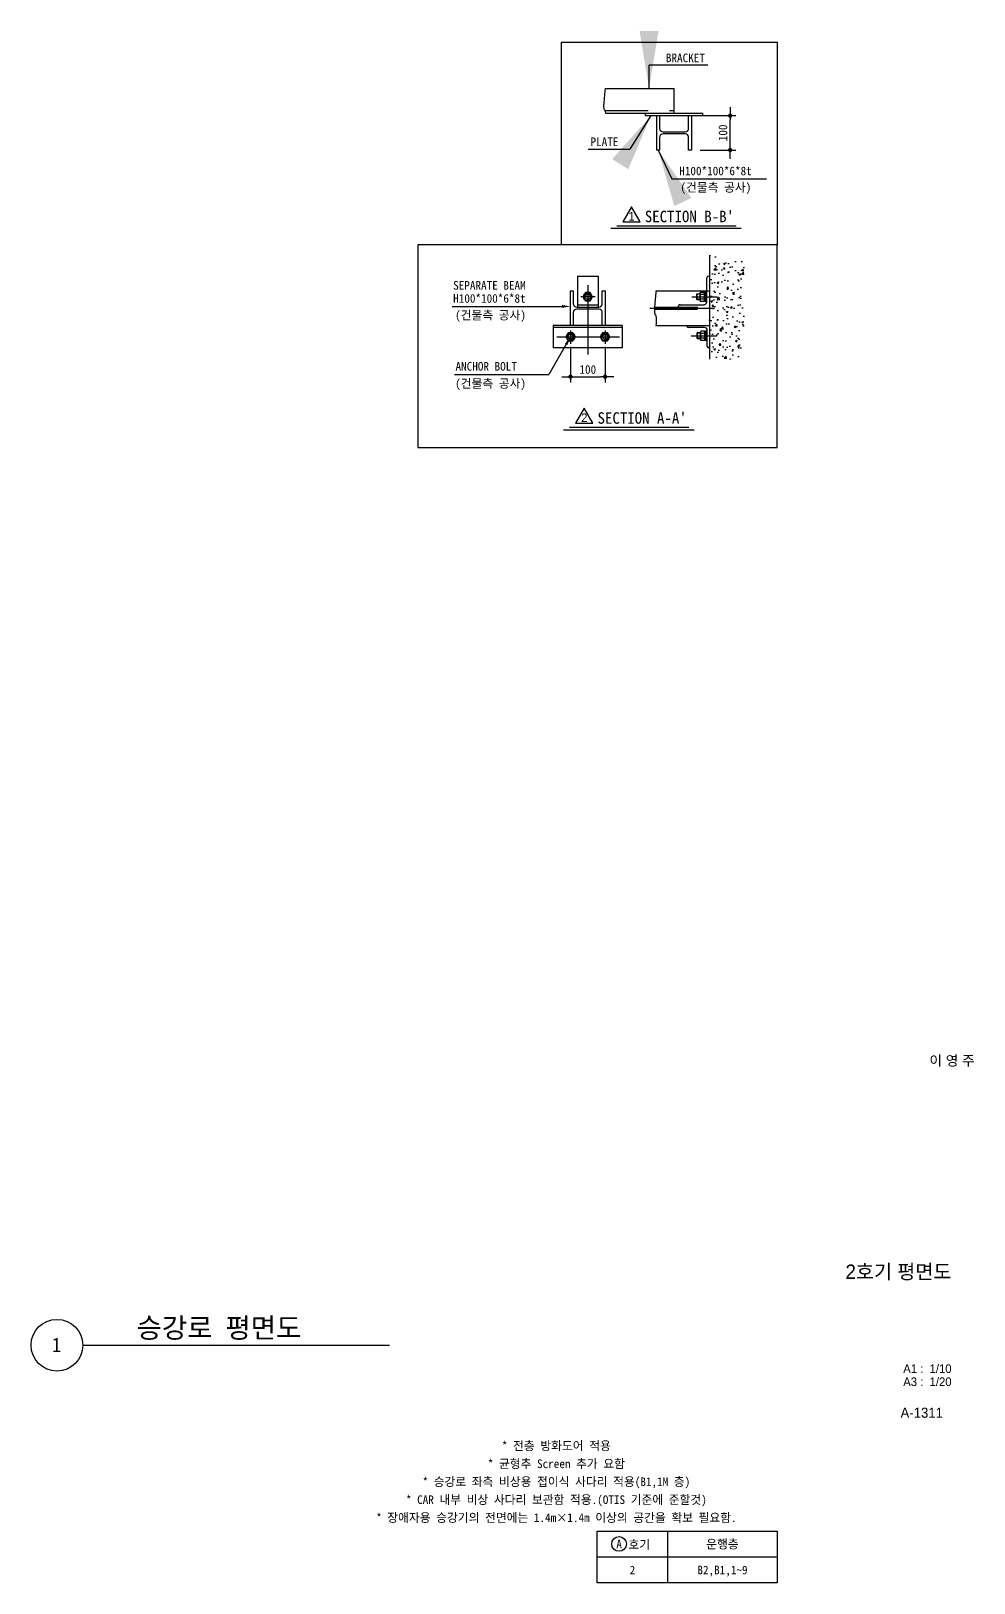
# Model space of a CAD drawing. Extents: x -9109 to 174251, y 57759 to 115528.
# Drawn here: x 79291 to 82570, y 110100 to 115500 of the extents above; entities that cross this region are included whole.
import ezdxf
from ezdxf.enums import TextEntityAlignment as Align

# ---------------------------------------------------------------- set-up
doc = ezdxf.new("R2010")
doc.units = 0
doc.header["$LTSCALE"] = 600
doc.header["$MEASUREMENT"] = 0
doc.linetypes.add('CENTER', pattern=[2, 1.25, -0.25, 0.25, -0.25])
doc.linetypes.add('HIDDEN', pattern=[0.375, 0.25, -0.125])
doc.layers.get('0').update_dxf_attribs({"linetype": 'CONTINUOUS'})
for name, color, linetype in [('1', 3, 'CONTINUOUS'), ('2', 4, 'HIDDEN'), ('3', 1, 'CENTER'), ('A-BORD-TEXT', 3, 'CONTINUOUS'), ('A-DIMS', 7, 'CONTINUOUS'), ('CENTER', 1, 'CENTER')]:
    doc.layers.add(name, color=color, linetype=linetype)
for name, color, linetype, lineweight in [('A-MKXS-TEXT1', 3, 'CONTINUOUS', 25), ('A-XXXX-SYMB', 7, 'CONTINUOUS', 25), ('A-XXXX-TABL', 7, 'CONTINUOUS', 25), ('A-XXXX-TXT1', 3, 'CONTINUOUS', 25)]:
    doc.layers.add(name, color=color, linetype=linetype, lineweight=lineweight)
doc.styles.add('HY울릉도L', font='')
doc.styles.add('OTIS', font='')
doc.styles.add('굴림', font='')
doc.styles.add('돋움', font='')
doc.styles.add('돋움체', font='')
doc.styles.add('맑은고딕', font='')
doc.styles.get('HY울릉도L').set_extended_font_data('Dotum')
doc.styles.get('OTIS').set_extended_font_data('Dotum')
doc.styles.get('굴림').set_extended_font_data('Dotum')
doc.styles.get('돋움').set_extended_font_data('DotumChe')
doc.styles.get('돋움체').set_extended_font_data('DotumChe')
doc.styles.get('맑은고딕').set_extended_font_data('Dotum')
doc.dimstyles.new('CDIM', dxfattribs={"dimtxt": 3, "dimasz": 1.5, "dimexe": 2, "dimexo": 1, "dimgap": 1, "dimtad": 1, "dimdec": 0, "dimrnd": 0.5, "dimzin": 0, "dimdsep": 32, "dimlunit": 6, "dimtxsty": 'HY울릉도L', "dimblk1": '_CIDOT', "dimblk2": '_CIDOT', "dimsah": 1, "dimcen": 5.5, "dimclrd": 2, "dimclre": 2, "dimclrt": 7, "dimadec": 0, "dimazin": 0, "dimtfac": 1, "dimtdec": 0, "dimtix": 1, "dimtmove": 2, "dimatfit": 1, "dimldrblk": '_CIDOT', "dimfxl": 1, "dimtolj": 1, "dimtzin": 0, "dimlwd": -1, "dimarcsym": 0})
doc.dimstyles.new('OTIS', dxfattribs={"dimscale": 100, "dimtxt": 2.25, "dimasz": 2, "dimexe": 0.8, "dimexo": 0.8, "dimgap": 0.7, "dimtad": 1, "dimdsep": 46, "dimtxsty": '굴림', "dimblk": 'DOT', "dimcen": 0, "dimclrd": 3, "dimclre": 3, "dimclrt": 3, "dimadec": 0, "dimazin": 0, "dimtfac": 1, "dimtmove": 0, "dimatfit": 3, "dimfxl": 1, "dimtolj": 1, "dimarcsym": 0})

# ---------------------------------------------------------------- blocks, each defined once
blk = doc.blocks.new('_CIDOT')
at = {"color": 0, "linetype": 'ByBlock'}
blk.add_line((2, 0), (-1, 0), dxfattribs=at)
at = {"color": 0, "linetype": 'ByBlock', "const_width": 0.5}
blk.add_lwpolyline([(-0.25, 0, 1), (0.25, 0, 1)], format="xyb", close=True, dxfattribs=at)
blk = doc.blocks.new('*D989')
at = {"layer": 'A-DIMS', "lineweight": -2, "transparency": 16777216}
for p, q in [((81617.5, 115206), (81742.1, 115206)), ((81617.5, 115086), (81742.1, 115086))]:
    blk.add_line(p, q, dxfattribs=at)
at = {"layer": 'A-DIMS', "transparency": 16777216}
blk.add_line((81722.1, 115101), (81722.1, 115191), dxfattribs=at)
at = {"layer": 'A-DIMS', "transparency": 16777216, "xscale": 15, "yscale": 15, "zscale": 15}
for p, rotation in [((81722.1, 115206), 90), ((81722.1, 115086), 270)]:
    blk.add_blockref('_CIDOT', p, dxfattribs=dict(at, rotation=rotation))
at = {"layer": 'A-DIMS', "color": 3, "transparency": 16777216, "insert": (81697.1, 115146), "char_height": 30, "attachment_point": 5, "rotation": 90, "style": '돋움'}
blk.add_mtext('\\A1;100', dxfattribs=at)
blk = doc.blocks.new('*D990')
at = {"layer": 'A-DIMS', "lineweight": -2, "transparency": 16777216}
for p, q in [((81166.9, 114401.9), (81166.9, 114277.4)), ((81286.9, 114401.9), (81286.9, 114277.4))]:
    blk.add_line(p, q, dxfattribs=at)
at = {"layer": 'A-DIMS', "transparency": 16777216}
blk.add_line((81181.9, 114297.4), (81271.9, 114297.4), dxfattribs=at)
at = {"layer": 'A-DIMS', "transparency": 16777216, "xscale": 15, "yscale": 15, "zscale": 15, "rotation": 180}
blk.add_blockref('_CIDOT', (81166.9, 114297.4), dxfattribs=at)
at = {"layer": 'A-DIMS', "transparency": 16777216, "xscale": 15, "yscale": 15, "zscale": 15}
blk.add_blockref('_CIDOT', (81286.9, 114297.4), dxfattribs=at)
at = {"layer": 'A-DIMS', "color": 3, "transparency": 16777216, "insert": (81226.9, 114322.4), "char_height": 30, "attachment_point": 5, "style": '돋움'}
blk.add_mtext('\\A1;100', dxfattribs=at)

msp = doc.modelspace()

# ---------------------------------------------------------------- hatches: boundary and pattern name
at = {"layer": '1'}
h = msp.add_hatch(dxfattribs=at)
h.set_pattern_fill('AR-CONC', color=3, scale=9, style=0)
h.set_pattern_definition([(50, (74147.65, 113601.31), (64.5534, -5.6477), [6.75, -74.25]), (355, (74147.65, 113601.31), (-12.4876, 67.6973), [5.4, -59.4]), (100.4514, (74153.03, 113600.84), (52.06584, 62.04956), [5.7366, -63.1028]), (46.1842, (74147.65, 113619.31), (96.0517, -14.8967), [10.125, -111.375]), (96.6356, (74155.66, 113618.07), (84.1196, 87.6706), [8.6049, -94.6542]), (351.1842, (74147.65, 113619.31), (84.1196, 87.6707), [8.1, -89.1]), (21, (74156.65, 113614.81), (53.72163, -36.2357), [6.75, -74.25]), (326, (74156.65, 113614.81), (21.8984, 65.2635), [5.4, -59.4]), (71.4514, (74161.13, 113611.79), (75.62004, 29.02774), [5.7366, -63.1028]), (37.5, (74147.652, 113601.31), (1.09439, 29.96045), [0, -58.68, 0, -60.3, 0, -59.625]), (7.5, (74147.652, 113601.31), (23.67626, 35.49705), [0, -34.38, 0, -57.33, 0, -22.725]), (327.5, (74127.582, 113601.31), (48.04402, -2.02994), [0, -22.5, 0, -70.2, 0, -93.15]), (317.5, (74118.582, 113601.31), (52.48676, 9.00945), [0, -29.25, 0, -46.62, 0, -66.15])])
h.paths.add_polyline_path([(81769.7, 114719), (81649.7, 114719), (81649.7, 114358), (81769.7, 114358)])

# ---------------------------------------------------------------- linework, layer by layer
for p, q in [((81286.8, 115300.4), (81527.2, 115300.4)), ((81527.2, 115215), (81527.2, 115300.4)), ((81288.1, 115215), (81527.2, 115215)), ((81427.2, 115206), (81427.2, 115215)), ((81427.2, 115215), (81627.2, 115215)), ((81427.2, 115206), (81627.2, 115206)), ((81627.2, 115206), (81627.2, 115215)), ((81649.7, 114719), (81649.7, 114358)), ((81190.9, 114647.6), (81262.9, 114647.6)), ((81190.9, 114647.6), (81190.9, 114539.6)), ((81262.9, 114647.6), (81262.9, 114539.6)), ((81641.3, 114596), (81641.3, 114641.6)), ((81647.3, 114647.6), (81649.7, 114647.6)), ((81649.7, 114647.6), (81649.7, 114539.6)), ((81464.2, 114596), (81649.7, 114596)), ((81262.9, 114546.8), (81190.9, 114546.8)), ((81346.9, 114476), (81106.9, 114476)), ((81106.9, 114476), (81106.9, 114398)), ((81346.9, 114468.8), (81106.9, 114468.8)), ((81346.9, 114476), (81346.9, 114398)), ((81463.9, 114476), (81649.7, 114476)), ((81571.7, 114473.6), (81571.7, 114476)), ((81632.3, 114468.8), (81576.5, 114468.8)), ((81607.5, 114449.6), (81606.5, 114448.6)), ((81618.5, 114448.6), (81606.5, 114448.6)), ((81606.5, 114448.6), (81606.5, 114431.3)), ((81618.5, 114449.6), (81607.5, 114449.6)), ((81607.5, 114449.6), (81607.5, 114430.4)), ((81618.5, 114427.5), (81618.5, 114452.4)), ((81619.8, 114456.6), (81632.8, 114456.6)), ((81632.8, 114448.3), (81619.8, 114448.3)), ((81634.1, 114455.9), (81638.9, 114455.9)), ((81634.1, 114424), (81634.1, 114455.9)), ((81634.1, 114449.7), (81638.9, 114449.7)), ((81634.1, 114438.9), (81638.9, 114443.7)), ((81638.9, 114458), (81642.5, 114458)), ((81638.9, 114422), (81638.9, 114458)), ((81638.9, 114450.2), (81642.5, 114450.2)), ((81642.5, 114402.8), (81642.5, 114458.6)), ((81346.9, 114398), (81106.9, 114398)), ((81618.5, 114431.3), (81606.5, 114431.3)), ((81606.5, 114431.3), (81607.5, 114430.4)), ((81607.5, 114430.4), (81618.5, 114430.4)), ((81632.8, 114431.7), (81619.8, 114431.7)), ((81632.8, 114423.3), (81619.8, 114423.3)), ((81634.1, 114436.2), (81638.9, 114441)), ((81634.1, 114430.2), (81638.9, 114430.2)), ((81638.9, 114424), (81634.1, 114424)), ((81638.9, 114429.8), (81642.5, 114429.8)), ((81642.5, 114422), (81638.9, 114422)), ((81649.7, 114398), (81647.3, 114398))]:
    msp.add_line(p, q)
for points in [[(81587.2, 115206), (81587.2, 115086), (81577.6, 115086), (81577.6, 115130.4, 0.414214), (81565.6, 115142.4), (81488.8, 115142.4, 0.414214), (81476.8, 115130.4), (81476.8, 115086), (81467.2, 115086), (81467.2, 115206), (81476.8, 115206), (81476.8, 115161.6, 0.414214), (81488.8, 115149.6), (81565.6, 115149.6, 0.414214), (81577.6, 115161.6), (81577.6, 115206), (81587.2, 115206)], [(81286.9, 114596), (81286.9, 114476), (81277.3, 114476), (81277.3, 114520.4, 0.414214), (81265.3, 114532.4), (81188.5, 114532.4, 0.414214), (81176.5, 114520.4), (81176.5, 114476), (81166.9, 114476), (81166.9, 114596), (81176.5, 114596), (81176.5, 114551.6, 0.414214), (81188.5, 114539.6), (81265.3, 114539.6, 0.414214), (81277.3, 114551.6), (81277.3, 114596), (81286.9, 114596)]]:
    msp.add_lwpolyline(points, format="xyb")
at = {"color": 4, "linetype": 'Continuous'}
for points in [[(81348.9, 114836.6), (81408.9, 114836.6), (81378.9, 114889.1), (81348.9, 114836.6)], [(81184.7, 114135.2), (81244.7, 114135.2), (81214.7, 114187.7), (81184.7, 114135.2)]]:
    msp.add_lwpolyline(points, dxfattribs=at)
for points in [[(81218.6, 114561.2), (81235.2, 114561.2), (81243.5, 114575.6), (81235.2, 114590), (81218.6, 114590), (81210.3, 114575.6), (81218.6, 114561.2)], [(81158.6, 114421.9), (81175.2, 114421.9), (81183.5, 114436.3), (81175.2, 114450.7), (81158.6, 114450.7), (81150.3, 114436.3), (81158.6, 114421.9)], [(81278.6, 114421.9), (81295.2, 114421.9), (81303.5, 114436.3), (81295.2, 114450.7), (81278.6, 114450.7), (81270.3, 114436.3), (81278.6, 114421.9)]]:
    msp.add_lwpolyline(points)
for centre in [(81226.9, 114575.6), (81166.9, 114436.3), (81286.9, 114436.3)]:
    msp.add_circle(centre, 14.4)
for centre, radius, start, end in [((81647.3, 114641.6), 6, 90, 180), ((81226.9, 114575.6), 9.6, 255, 195), ((81166.9, 114436.3), 9.6, 255, 195), ((81286.9, 114436.3), 9.6, 255, 195), ((81576.5, 114473.6), 4.8, 180, 270), ((81625.9, 114452.4), 7.36, 145.6158, 214.3842), ((81646, 114440), 27.5, 162.412, 197.588), ((81632.3, 114458.6), 10.2, 360, 90), ((81626.8, 114452.4), 7.36, 325.6158, 34.3842), ((81606.6, 114440), 27.5, 342.412, 17.588), ((81625.9, 114427.5), 7.36, 145.6158, 214.3842), ((81626.8, 114427.5), 7.36, 325.6158, 34.3842), ((81647.3, 114402.8), 4.8, 180, 270)]:
    msp.add_arc(centre, radius, start, end)
at = {"layer": '1', "color": 3}
for p, q in [((81644.8, 115381.5), (81440, 115381.5)), ((81228, 115089.5), (81372.9, 115089.5)), ((81151.9, 114410.3), (81091, 114304.8))]:
    msp.add_line(p, q, dxfattribs=at)
at = {"layer": '1'}
for p, q in [((81519.5, 114985.7), (81848.4, 114985.7)), ((81327.5, 114823), (81742.6, 114823)), ((81307, 114814), (81760.6, 114814)), ((80754.8, 114542), (81136.9, 114542)), ((80763.4, 114304.8), (81091, 114304.8)), ((81163.2, 114121.5), (81578.3, 114121.5)), ((81142.7, 114112.6), (81596.4, 114112.6))]:
    msp.add_line(p, q, dxfattribs=at)
for points in [[(81286.8, 115300.4), (81286.8, 115300.1), (81286.3, 115294.4), (81285.7, 115288.3), (81285.1, 115281.9), (81284.5, 115275.2), (81283.9, 115268.2), (81283.3, 115261.2), (81282.8, 115254.4), (81282.3, 115247.8), (81282.1, 115241.9), (81282.1, 115236.6), (81282.4, 115232.4), (81283, 115229.3), (81284, 115227.3), (81285.2, 115225.8), (81286.4, 115223.9), (81287.4, 115220.7), (81288.1, 115215.2), (81288.1, 115215)], [(81464.2, 114596), (81463.9, 114592.6), (81463.4, 114587.2), (81462.9, 114581.5), (81462.3, 114575.4), (81461.7, 114569), (81461.1, 114562.3), (81460.5, 114555.3), (81459.9, 114548.3), (81459.3, 114541.4), (81458.9, 114534.9), (81458.7, 114528.9), (81458.7, 114523.7), (81459, 114519.4), (81459.6, 114516.3), (81460.6, 114514.4), (81461.8, 114512.9), (81463, 114511), (81464, 114507.8), (81464.7, 114502.3), (81464.9, 114493.7), (81464.4, 114481.1), (81464, 114476)]]:
    msp.add_lwpolyline(points, dxfattribs=at)
for centre, radius in [((81226.9, 114575.6), 8.64), ((81166.9, 114436.3), 8.64), ((81286.9, 114436.3), 8.64), ((81335.7, 110235.2), 25.5)]:
    msp.add_circle(centre, radius, dxfattribs=at)
msp.add_solid([(81136.9, 114547), (81136.9, 114537), (81166.9, 114542)], dxfattribs=at)
at = {"layer": '1', "color": 3}
msp.add_solid([(81156.3, 114407.8), (81147.6, 114412.8), (81166.9, 114436.3)], dxfattribs=at)
at = {"layer": '2'}
for p, q in [((81286.3, 115224), (81527.2, 115224)), ((81606.3, 114585.2), (81605.3, 114584.2)), ((81605.3, 114584.2), (81605.3, 114566.9)), ((81617.3, 114584.2), (81605.3, 114584.2)), ((81617.3, 114566.9), (81605.3, 114566.9)), ((81605.3, 114566.9), (81606.3, 114566)), ((81606.3, 114585.2), (81606.3, 114566)), ((81617.3, 114585.2), (81606.3, 114585.2)), ((81606.3, 114566), (81617.3, 114566)), ((81617.3, 114563.1), (81617.3, 114588)), ((81618.6, 114592.2), (81631.6, 114592.2)), ((81631.6, 114583.9), (81618.6, 114583.9)), ((81631.6, 114567.3), (81618.6, 114567.3)), ((81631.6, 114558.9), (81618.6, 114558.9)), ((81632.9, 114559.6), (81632.9, 114591.5)), ((81632.9, 114591.5), (81637.7, 114591.5)), ((81632.9, 114585.3), (81637.7, 114585.3)), ((81632.9, 114574.5), (81637.7, 114579.3)), ((81632.9, 114571.8), (81637.7, 114576.6)), ((81632.9, 114565.8), (81637.7, 114565.8)), ((81637.7, 114559.6), (81632.9, 114559.6)), ((81637.7, 114557.6), (81637.7, 114593.6)), ((81637.7, 114593.6), (81641.3, 114593.6)), ((81637.7, 114585.8), (81641.3, 114585.8)), ((81637.7, 114565.4), (81641.3, 114565.4)), ((81641.1, 114557.6), (81637.7, 114557.6)), ((81641.3, 114560), (81641.3, 114596)), ((81458.9, 114532.4), (81649.7, 114532.4)), ((81459.2, 114539.6), (81649.7, 114539.6)), ((81541.7, 114539.6), (81541.7, 114542)), ((81547.7, 114548), (81629.3, 114548))]:
    msp.add_line(p, q, dxfattribs=at)
for centre, radius, start, end in [((81624.7, 114588), 7.36, 145.6158, 214.3842), ((81644.8, 114575.6), 27.5, 162.412, 197.588), ((81624.7, 114563.1), 7.36, 145.6158, 214.3842), ((81629.3, 114560), 12, 270, 0), ((81625.6, 114588), 7.36, 325.6158, 34.3842), ((81605.4, 114575.6), 27.5, 342.412, 17.588), ((81625.6, 114563.1), 7.36, 325.6158, 34.3842), ((81547.7, 114542), 6, 90, 180)]:
    msp.add_arc(centre, radius, start, end, dxfattribs=at)
at = {"layer": '3'}
for p, q in [((81226.9, 114615.5), (81226.9, 114375.2)), ((81252.8, 114575.6), (81202.7, 114575.6)), ((81588.7, 114575.6), (81677.7, 114575.6)), ((81442.1, 114536), (81667.3, 114536)), ((81166.9, 114458.2), (81166.9, 114411.9)), ((81286.9, 114458.2), (81286.9, 114411.9)), ((81586.3, 114440), (81675.3, 114440))]:
    msp.add_line(p, q, dxfattribs=at)
at = {"layer": 'A-XXXX-SYMB'}
msp.add_line((79471, 110927), (80537.8, 110927), dxfattribs=at)
msp.add_circle((79381, 110927), 90, dxfattribs=at)
at = {"layer": 'A-XXXX-TABL'}
for p, q in [((81504.6, 110279.6), (81504.6, 110099.6)), ((81885.9, 110189.6), (81259.6, 110189.6))]:
    msp.add_line(p, q, dxfattribs=at)
for points in [[(81135.9, 115461.6), (81885.9, 115461.6), (81885.9, 114756.4), (81135.9, 114756.4)], [(81885.9, 114756.4), (80635.9, 114756.4), (80635.9, 114051.3), (81885.9, 114051.3)], [(81259.6, 110279.6), (81885.9, 110279.6), (81885.9, 110099.6), (81259.6, 110099.6)]]:
    msp.add_lwpolyline(points, close=True, dxfattribs=at)
at = {"layer": 'CENTER'}
msp.add_line((81119.3, 114436.3), (81337.6, 114436.3), dxfattribs=at)

# ---------------------------------------------------------------- texts
at = {"color": 4, "linetype": 'Continuous', "style": 'OTIS'}
for s, p in [('1', (81378.9, 114855.9)), ('2', (81214.7, 114154.5))]:
    msp.add_text(s, height=30, dxfattribs=at).set_placement(p, align=Align.MIDDLE_CENTER)
at = {"layer": 'A-BORD-TEXT', "style": '맑은고딕'}
msp.add_text('이 영 주', height=35, dxfattribs=at).set_placement((82572.2, 111899.8), align=Align.RIGHT)
at = {"layer": 'A-MKXS-TEXT1', "style": '돋움체'}
for s, height, p in [('BRACKET', 30, (81498.4, 115392)), ('PLATE', 30, (81236.4, 115100)), ('H100*100*6*8t', 30, (81544.9, 114998.5)), ('(건물측 공사)', 30, (81549, 114941.2)), ("SECTION B-B'", 40, (81425.1, 114835.1)), ('SEPARATE BEAM', 30, (80758.8, 114600.2)), ('H100*100*6*8t', 30, (80758.8, 114554.9)), ('(건물측 공사)', 30, (80765.6, 114496.4)), ('ANCHOR BOLT', 30, (80767, 114318.6)), ('(건물측 공사)', 30, (80765.7, 114258.7)), ("SECTION A-A'", 40, (81260.8, 114133.7)), ('호기', 30, (81368.4, 110218.1))]:
    msp.add_text(s, height=height, dxfattribs=at).set_placement(p)
for s, p in [('* 전층 방화도어 적용', (81117.7, 110561.8)), ('* 균형추 Screen 추가 요함', (81117.7, 110499.3)), ('* 승강로 좌측 비상용 접이식 사다리 적용(B1,1M 층)', (81117.7, 110436.8)), ('* CAR 내부 비상 사다리 보관함 적용.(OTIS 기준에 준할것)', (81117.7, 110374.3)), ('* 장애자용 승강기의 전면에는 1.4m×1.4m 이상의 공간을 확보 필요함.', (81117.7, 110311.8))]:
    msp.add_text(s, height=30, dxfattribs=at).set_placement(p, align=Align.CENTER)
for s, p in [('A', (81335.7, 110235.2)), ('운행층', (81695.3, 110234.6)), ('2', (81382.1, 110144.6)), ('B2,B1,1~9', (81695.3, 110144.6))]:
    msp.add_text(s, height=30, dxfattribs=at).set_placement(p, align=Align.MIDDLE_CENTER)
at = {"layer": 'A-XXXX-TXT1', "style": '맑은고딕'}
msp.add_text('2호기 평면도', height=50, dxfattribs=at).set_placement((82307.1, 111182.8), align=Align.MIDDLE_CENTER)
at = {"layer": 'A-XXXX-TXT1', "style": '돋움체'}
msp.add_text('승강로 평면도', height=70, dxfattribs=at).set_placement((80230.5, 110931.5), align=Align.BOTTOM_RIGHT)
msp.add_text('1', height=50, dxfattribs=at).set_placement((79379.8, 110928.1), align=Align.MIDDLE)
at = {"layer": 'A-XXXX-TXT1', "style": '맑은고딕'}
for s, height, p in [('A1 :  1/10', 30, (82491.9, 110830.3)), ('A3 :  1/20', 30, (82491.9, 110784.9)), ('A-1311', 35, (82462.1, 110674.6))]:
    msp.add_text(s, height=height, dxfattribs=at).set_placement(p, align=Align.RIGHT)

# ---------------------------------------------------------------- dimensions: what is measured, and where the dimension line sits
at = {"layer": 'A-DIMS'}
dim = msp.add_linear_dim(base=(81722.1, 115206), p1=(81607.5, 115086), p2=(81607.5, 115206), angle=90, text='100', dimstyle='CDIM', override={"dimscale": 10, "dimtxsty": '돋움', "dimclrd": 256, "dimclre": 256, "dimclrt": 3}, dxfattribs=at)
dim.commit()
dim.dimension.update_dxf_attribs({"geometry": '*D989', "text_midpoint": (81697.1, 115146)})
dim = msp.add_linear_dim(base=(81286.9, 114297.4), p1=(81166.9, 114411.9), p2=(81286.9, 114411.9), text='100', dimstyle='CDIM', override={"dimscale": 10, "dimtxsty": '돋움', "dimclrd": 256, "dimclre": 256, "dimclrt": 3}, dxfattribs=at)
dim.commit()
dim.dimension.update_dxf_attribs({"geometry": '*D990', "text_midpoint": (81226.9, 114322.4)})

# ---------------------------------------------------------------- leaders
for points in [[(81440, 115300.4), (81440, 115381.5)], [(81446.5, 115206), (81372.9, 115089.5)], [(81472, 115086), (81519.5, 114985.7)]]:
    msp.add_leader(points, dimstyle='OTIS', override={"dimtad": 0, "dimtxsty": 'OTIS'})

doc.saveas('drawing.dxf')
